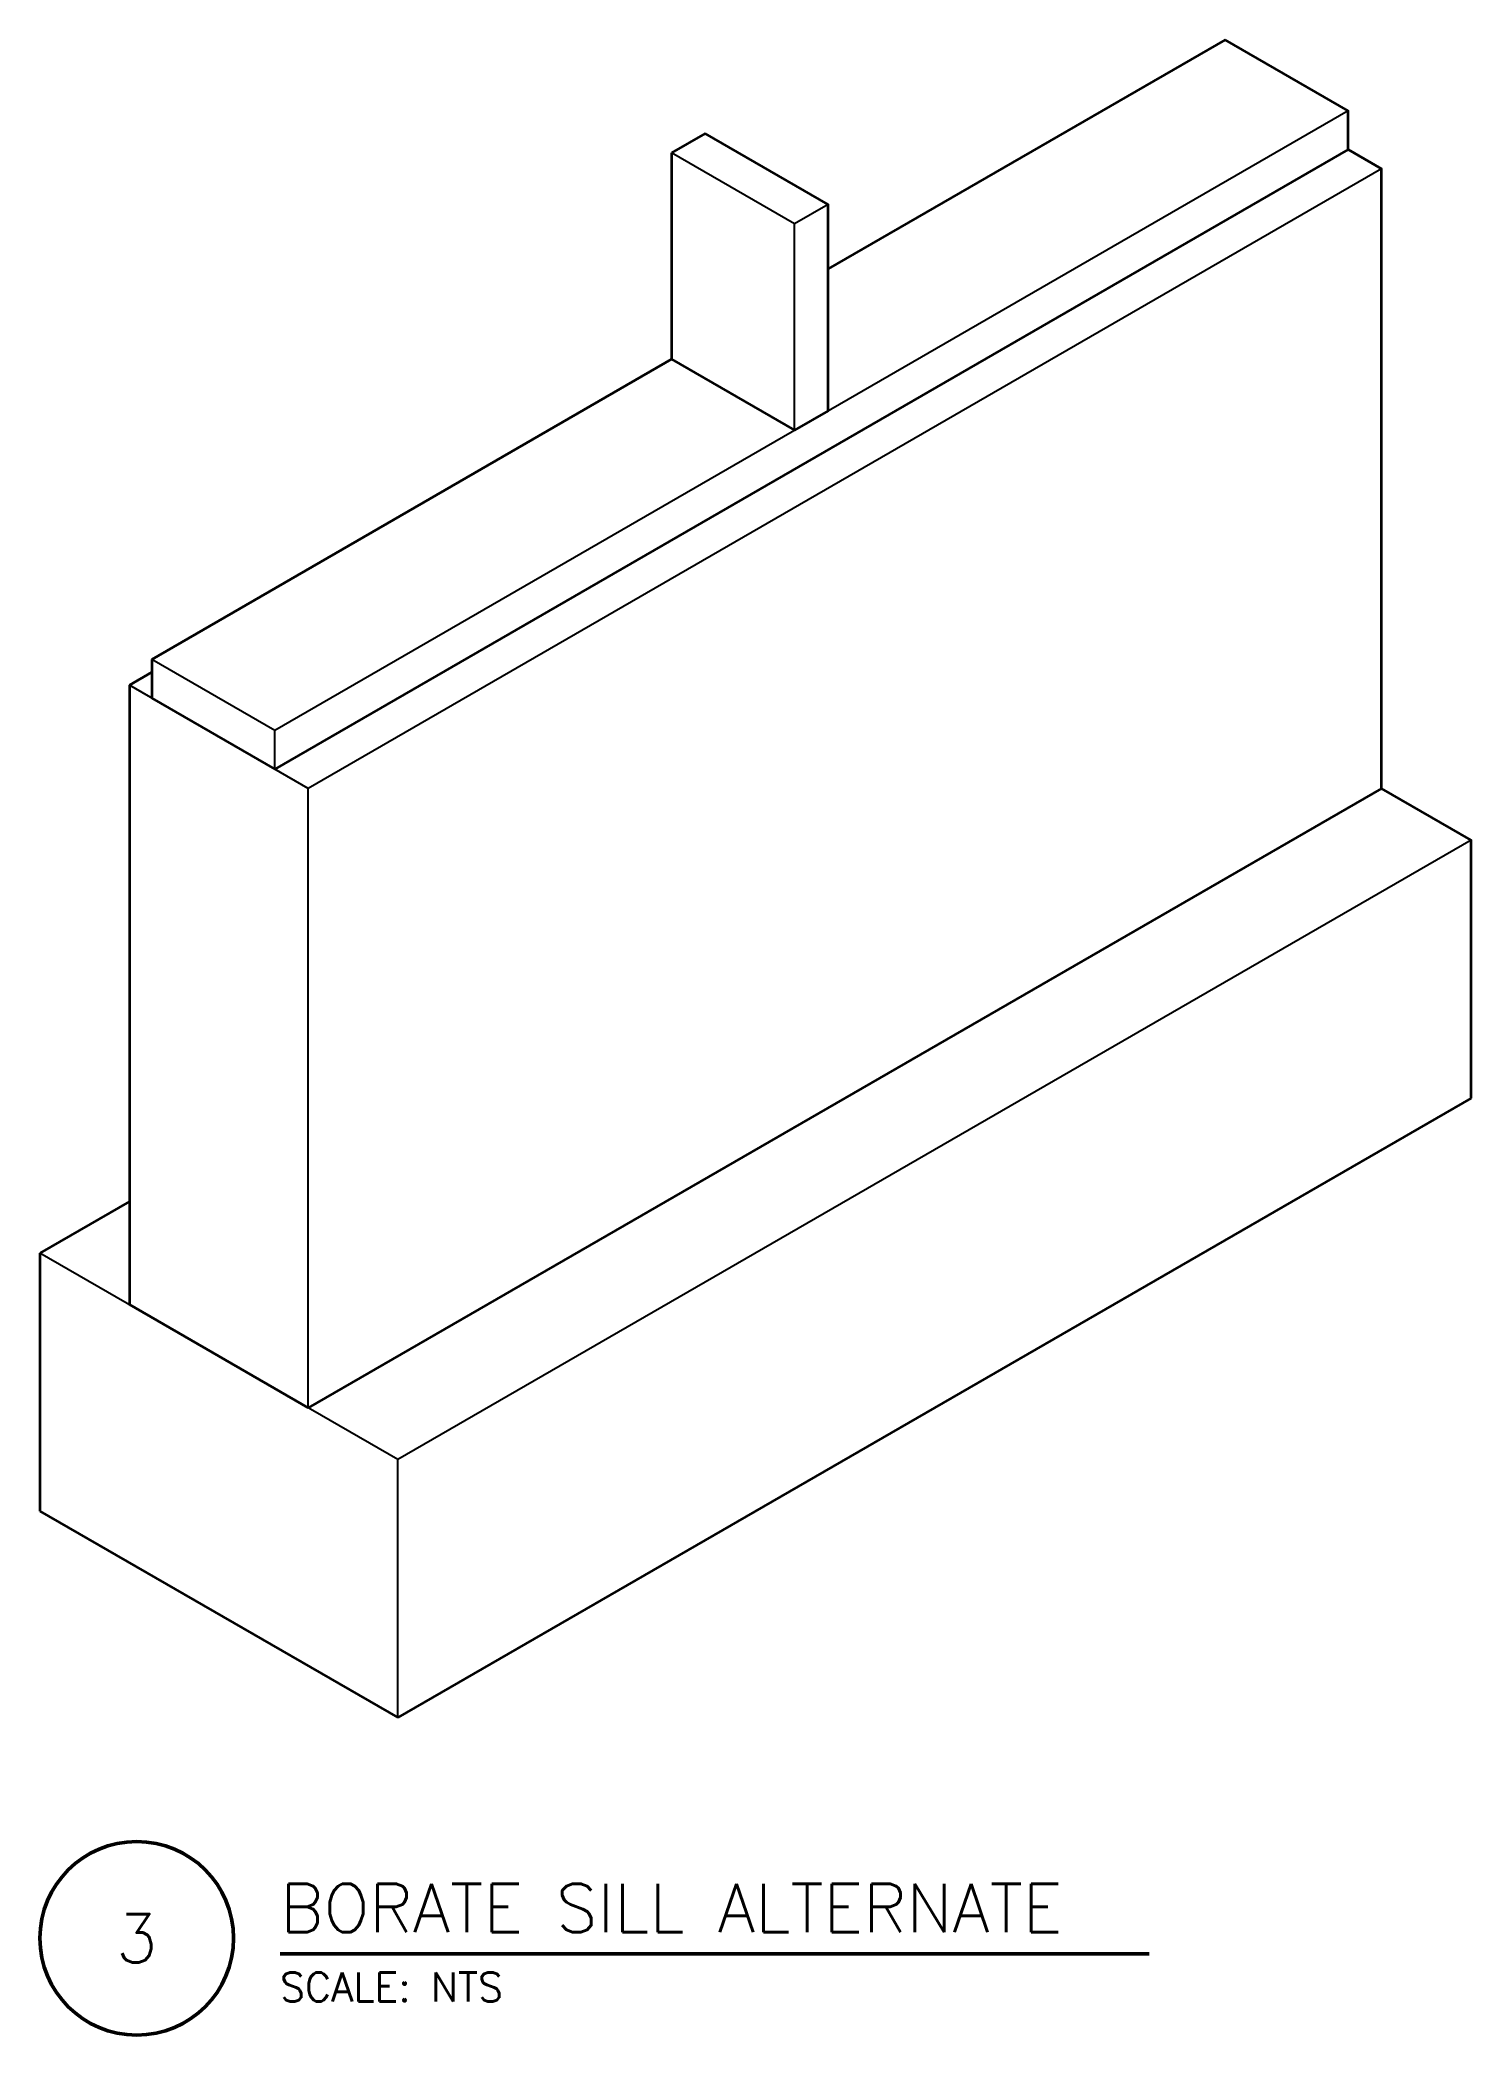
# Model space of a CAD drawing. Header units: inches. Extents: x -20.8 to 34.6, y -32.3 to 45.
import ezdxf
from ezdxf.enums import TextEntityAlignment as Align

# ---------------------------------------------------------------- set-up
doc = ezdxf.new("R2010")
doc.units = ezdxf.units.IN
doc.header["$MEASUREMENT"] = 0
for name, color, linetype, lineweight in [('S-ANNO-TTLB', 7, 'CONTINUOUS', 50), ('S-DETL-BYND', 7, 'CONTINUOUS', 25), ('S-DETL-CUT', 7, 'CONTINUOUS', 50)]:
    doc.layers.add(name, color=color, linetype=linetype, lineweight=lineweight)
doc.styles.add('KERF', font='romans.shx')

msp = doc.modelspace()

# ---------------------------------------------------------------- linework, layer by layer
at = {"layer": 'S-ANNO-TTLB', "lineweight": 50}
msp.add_lwpolyline([(-20.78461, -28.55, 1), (-13.28461, -28.55, 1)], format="xyb", close=True, dxfattribs=at)
msp.add_lwpolyline([(-11.48461, -29.15), (22.176105, -29.15)], dxfattribs=at)
at = {"layer": 'S-DETL-BYND', "lineweight": 25}
for points in [[(29.877876, 42.25), (-11.691343, 18.25)], [(8.443748, 29.875), (8.443748, 37.875), (3.680608, 40.625)], [(31.176915, 40), (-10.392305, 16)], [(9.742786, 38.625), (8.443748, 37.875)], [(-11.691343, 16.75), (-11.691343, 18.25), (-16.454483, 21)], [(-10.392305, -8), (-10.392305, 16), (-17.320508, 20)], [(34.641016, 14), (-6.928203, -10)], [(-6.928203, -20), (-6.928203, -10), (-20.78461, -2)]]:
    msp.add_lwpolyline(points, dxfattribs=at)
at = {"layer": 'S-DETL-CUT', "lineweight": 35}
for points in [[(25.114737, 45), (9.742786, 36.125)], [(29.877876, 40.75), (29.877876, 42.25), (25.114737, 45)], [(4.979646, 41.375), (3.680608, 40.625)], [(9.742786, 30.625), (9.742786, 38.625), (4.979646, 41.375)], [(29.877876, 40.75), (-11.691343, 16.75)], [(3.680608, 40.625), (3.680608, 32.625)], [(31.176915, 16), (31.176915, 40), (29.877876, 40.75)], [(3.680608, 32.625), (-16.454483, 21)], [(3.680608, 32.625), (8.443748, 29.875)], [(9.742786, 30.625), (8.443748, 29.875)], [(-16.454483, 21), (-16.454483, 19.5)], [(-16.454483, 20.5), (-17.320508, 20)], [(-17.320508, 20), (-17.320508, -4)], [(-16.454483, 19.5), (-11.691343, 16.75)], [(31.176915, 16), (-10.392305, -8)], [(34.641016, 4), (34.641016, 14), (31.176915, 16)], [(34.641016, 4), (-6.928203, -20)], [(-17.320508, 0), (-20.78461, -2)], [(-20.78461, -2), (-20.78461, -12)], [(-17.320508, -4), (-10.392305, -8)], [(-20.78461, -12), (-6.928203, -20)]]:
    msp.add_lwpolyline(points, dxfattribs=at)

# ---------------------------------------------------------------- texts
at = {"layer": 'S-ANNO-TTLB', "lineweight": 50, "style": 'KERF'}
msp.add_text('BORATE SILL ALTERNATE', height=1.875, dxfattribs=at).set_placement((-11.48461, -28.31))
msp.add_text('3', height=1.875, dxfattribs=at).set_placement((-17.03461, -28.55), align=Align.MIDDLE_CENTER)
at = {"layer": 'S-ANNO-TTLB', "lineweight": 18, "style": 'KERF'}
msp.add_text('SCALE: NTS', height=1.125, dxfattribs=at).set_placement((-11.48461, -30.995))

doc.saveas('drawing.dxf')
